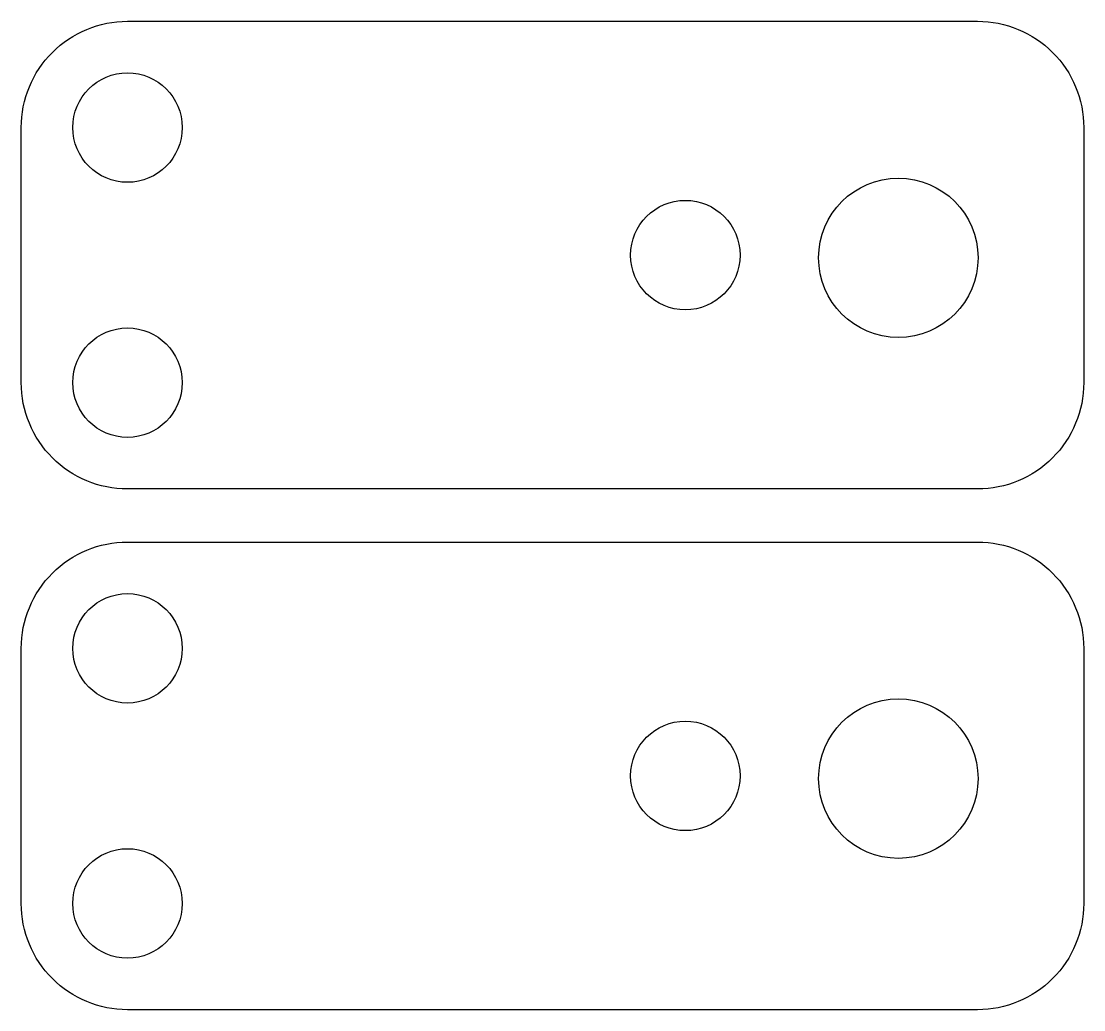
# Model space of a CAD drawing. Header units: inches. Extents: x 0 to 20, y 0 to 18.6.
import ezdxf

# ---------------------------------------------------------------- set-up
doc = ezdxf.new("R2010")
doc.units = ezdxf.units.IN
doc.header["$MEASUREMENT"] = 0
doc.layers.add('poket', color=1, linetype='Continuous')

msp = doc.modelspace()

# ---------------------------------------------------------------- linework, layer by layer
for centre, radius in [((2, 16.6), 1.03), ((16.51, 14.149), 1.5), ((12.5, 14.2), 1.03), ((2, 11.8), 1.03), ((2, 6.8), 1.03), ((16.51, 4.349), 1.5), ((12.5, 4.4), 1.03), ((2, 2), 1.03)]:
    msp.add_circle(centre, radius)
at = {"layer": 'poket'}
for points in [[(18, 9.8), (2, 9.8, -0.414214), (0, 11.8), (0, 16.6, -0.414214), (2, 18.6), (18, 18.6, -0.414214), (20, 16.6), (20, 11.8, -0.414214)], [(18, 0), (2, 0, -0.414214), (0, 2), (0, 6.8, -0.414214), (2, 8.8), (18, 8.8, -0.414214), (20, 6.8), (20, 2, -0.414214)]]:
    msp.add_lwpolyline(points, format="xyb", close=True, dxfattribs=at)

doc.saveas('drawing.dxf')
